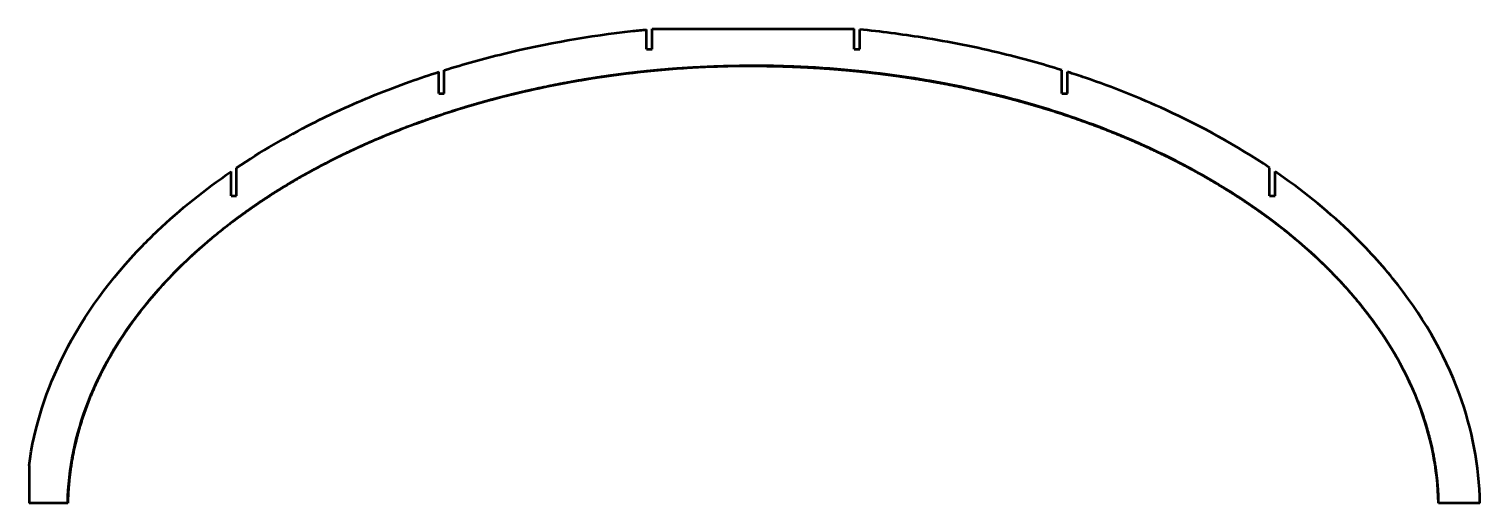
# Model space of a CAD drawing. Header units: millimetres. Extents: x 50 to 574, y 169 to 341.
import ezdxf

# ---------------------------------------------------------------- set-up
doc = ezdxf.new("R2010")
doc.units = ezdxf.units.MM
doc.header["$LTSCALE"] = 0.75
doc.layers.add('Visible', color=7, linetype='Continuous', lineweight=50)

msp = doc.modelspace()

# ---------------------------------------------------------------- linework, layer by layer
at = {"layer": 'Visible'}
for p, q in [((273.18, 333.53, 1.92), (273.18, 340.6, 1.92)), ((275.18, 340.79, 1.92), (348.18, 340.79, 1.92)), ((275.18, 333.53, 1.92), (275.18, 340.79, 1.92)), ((348.18, 333.53, 1.92), (348.18, 340.79, 1.92)), ((350.18, 333.53, 1.92), (350.18, 340.6, 1.92)), ((273.18, 333.53, 1.92), (275.18, 333.53, 1.92)), ((348.18, 333.53, 1.92), (350.18, 333.53, 1.92)), ((198.18, 317.53, 1.92), (198.18, 325.29, 1.92)), ((200.18, 317.53, 1.92), (200.18, 325.92, 1.92)), ((423.18, 317.53, 1.92), (423.18, 325.92, 1.92)), ((425.18, 317.53, 1.92), (425.18, 325.29, 1.92)), ((198.18, 317.53, 1.92), (200.18, 317.53, 1.92)), ((423.18, 317.53, 1.92), (425.18, 317.53, 1.92)), ((123.18, 280.53, 1.92), (123.18, 289.28, 1.92)), ((125.18, 280.53, 1.92), (125.18, 290.64, 1.92)), ((498.18, 280.53, 1.92), (498.18, 290.64, 1.92)), ((500.18, 280.53, 1.92), (500.18, 289.28, 1.92)), ((123.18, 280.53, 1.92), (125.18, 280.53, 1.92)), ((498.18, 280.53, 1.92), (500.18, 280.53, 1.92)), ((50.21, 182.99, 1.92), (50.21, 169.49, 1.92)), ((64.2, 169.49, 1.92), (50.21, 169.49, 1.92)), ((574.16, 169.49, 1.92), (559.16, 169.49, 1.92))]:
    msp.add_line(p, q, dxfattribs=at)
at = {"layer": 'Visible', "extrusion": (2e-16, 1, 0)}
msp.add_arc((-153.61, 1.92, 169.49), 89.42, 358.7184, 0, dxfattribs=at)
at = {"layer": 'Visible', "extrusion": (-2e-16, -1, 0)}
msp.add_arc((469.74, 1.92, -169.49), 89.42, 358.7184, 0, dxfattribs=at)
at = {"layer": 'Visible'}
for points, degree, knots in [([(200.18, 325.92, 1.92), (207.22, 328.12, 1.92), (214.36, 330.1, 1.92), (221.51, 331.84, 1.92), (237.03, 335.63, 1.92), (252.58, 338.33, 1.92), (268.33, 340.09, 1.92), (269.94, 340.27, 1.92), (271.56, 340.44, 1.92), (273.18, 340.6, 1.92)], 3, [266.868129, 266.868129, 266.868129, 266.868129, 293.950959, 293.950959, 293.950959, 352.75441, 352.75441, 352.75441, 358.786538, 358.786538, 358.786538, 358.786538]), ([(423.18, 325.92, 1.92), (416.13, 328.12, 1.92), (408.98, 330.1, 1.92), (401.84, 331.84, 1.92), (392.19, 334.19, 1.92), (382.52, 336.13, 1.92), (372.79, 337.68, 1.92), (365.29, 338.88, 1.92), (357.75, 339.85, 1.92), (350.18, 340.6, 1.92)], 3, [285.865454, 285.865454, 285.865454, 285.865454, 312.951534, 312.951534, 312.951534, 349.567438, 349.567438, 349.567438, 377.801313, 377.801313, 377.801313, 377.801313]), ([(64.2, 169.49, 1.92), (64.44, 181.89, 1.92), (67, 194.23, 1.92), (71.53, 205.9, 1.92), (76.73, 219.3, 1.92), (84.49, 231.81, 1.92), (93.83, 242.99, 1.92), (97.92, 247.89, 1.92), (102.31, 252.54, 1.92), (106.92, 256.94, 1.92), (115.86, 265.46, 1.92), (125.62, 273.03, 1.92), (136.05, 279.85, 1.92), (143.48, 284.71, 1.92), (151.23, 289.17, 1.92), (159.18, 293.21, 1.92), (162.39, 294.85, 1.92), (165.64, 296.42, 1.92), (168.91, 297.92, 1.92), (175.51, 300.96, 1.92), (182.14, 303.7, 1.92), (188.92, 306.22, 1.92), (197.48, 309.41, 1.92), (206.23, 312.22, 1.92), (215.1, 314.68, 1.92), (218.41, 315.59, 1.92), (221.73, 316.46, 1.92), (225.06, 317.27, 1.92), (235.17, 319.73, 1.92), (245.24, 321.7, 1.92), (255.41, 323.26, 1.92), (269.15, 325.35, 1.92), (283, 326.66, 1.92), (297.01, 327.21, 1.92), (301.89, 327.39, 1.92), (306.79, 327.49, 1.92), (311.68, 327.49, 1.92)], 3, [2.572818, 2.572818, 2.572818, 2.572818, 50.42907, 50.42907, 50.42907, 105.379269, 105.379269, 105.379269, 129.431229, 129.431229, 129.431229, 176.061673, 176.061673, 176.061673, 209.272338, 209.272338, 209.272338, 222.692117, 222.692117, 222.692117, 249.81014, 249.81014, 249.81014, 284.058291, 284.058291, 284.058291, 296.835486, 296.835486, 296.835486, 335.621552, 335.621552, 335.621552, 388.013286, 388.013286, 388.013286, 406.267566, 406.267566, 406.267566, 406.267566]), ([(311.68, 327.45, -0.08), (306.6, 327.45, -0.08), (301.52, 327.36, -0.08), (296.46, 327.19, -0.08), (286.37, 326.69, -0.08), (276.34, 325.84, -0.08), (271.35, 325.34, -0.08), (261.45, 324.17, -0.08), (251.6, 322.67, -0.08), (246.71, 321.83, -0.08), (239.46, 320.47, -0.08), (232.22, 318.91, -0.08), (229.86, 318.38, -0.08), (226.65, 317.62, -0.08), (223.43, 316.83, -0.08), (222.57, 316.61, -0.08), (220.86, 316.18, -0.08), (219.15, 315.73, -0.08), (218.29, 315.51, -0.08), (214.02, 314.36, -0.08), (209.75, 313.14, -0.08), (206.36, 312.12, -0.08), (199.7, 310.02, -0.08), (193.13, 307.74, -0.08), (189.91, 306.58, -0.08), (184.09, 304.38, -0.08), (178.34, 302.04, -0.08), (175.77, 300.95, -0.08), (172.69, 299.61, -0.08), (169.64, 298.22, -0.08), (169.13, 297.99, -0.08), (165.73, 296.42, -0.08), (162.34, 294.79, -0.08), (159.47, 293.36, -0.08), (152.95, 289.98, -0.08), (146.57, 286.37, -0.08), (143.02, 284.27, -0.08), (135.42, 279.54, -0.08), (128.1, 274.47, -0.08), (124.22, 271.62, -0.08), (118.99, 267.55, -0.08), (113.94, 263.27, -0.08), (112.55, 262.06, -0.08), (110.85, 260.55, -0.08), (109.17, 259, -0.08), (108.84, 258.7, -0.08), (108.18, 258.09, -0.08), (107.53, 257.47, -0.08), (107.2, 257.17, -0.08), (102.61, 252.79, -0.08), (98.21, 248.21, -0.08), (94.3, 243.77, -0.08), (86.83, 234.41, -0.08), (80.37, 224.37, -0.08), (77.4, 219.12, -0.08), (72.31, 208.73, -0.08), (68.56, 197.86, -0.08), (67.09, 192.55, -0.08), (65.46, 184.75, -0.08), (64.59, 176.86, -0.08), (64.39, 174.41, -0.08), (64.27, 171.95, -0.08), (64.22, 169.49, -0.08)], 5, [0, 0, 0, 0, 0, 0, 31.595368, 31.595368, 31.595368, 63.011123, 63.011123, 63.011123, 94.223626, 94.223626, 94.223626, 109.343461, 109.343461, 109.343461, 114.830885, 114.830885, 114.830885, 120.320182, 120.320182, 120.320182, 142.322248, 142.322248, 142.322248, 163.713165, 163.713165, 163.713165, 181.231917, 181.231917, 181.231917, 184.679993, 184.679993, 184.679993, 204.613747, 204.613747, 204.613747, 230.208824, 230.208824, 230.208824, 260.352591, 260.352591, 260.352591, 271.895626, 271.895626, 271.895626, 274.719057, 274.719057, 274.719057, 277.542488, 277.542488, 277.542488, 314.62806, 314.62806, 314.62806, 352.728651, 352.728651, 352.728651, 387.892176, 387.892176, 387.892176, 403.71173, 403.71173, 403.71173, 403.71173, 403.71173, 403.71173]), ([(125.18, 290.64, 1.92), (133.89, 296.5, 1.92), (143.08, 301.85, 1.92), (152.5, 306.64, 1.92), (155.85, 308.35, 1.92), (159.24, 309.98, 1.92), (162.64, 311.55, 1.92), (170.91, 315.35, 1.92), (179.26, 318.73, 1.92), (187.82, 321.79, 1.92), (191.25, 323.01, 1.92), (194.71, 324.18, 1.92), (198.18, 325.29, 1.92)], 3, [165.082981, 165.082981, 165.082981, 165.082981, 203.694585, 203.694585, 203.694585, 217.45765, 217.45765, 217.45765, 250.913203, 250.913203, 250.913203, 264.301017, 264.301017, 264.301017, 264.301017]), ([(559.16, 169.49, 1.92), (558.91, 181.89, 1.92), (556.35, 194.23, 1.92), (551.82, 205.9, 1.92), (546.62, 219.3, 1.92), (538.86, 231.81, 1.92), (529.52, 242.99, 1.92), (525.43, 247.89, 1.92), (521.04, 252.54, 1.92), (516.43, 256.94, 1.92), (507.49, 265.46, 1.92), (497.73, 273.03, 1.92), (487.3, 279.85, 1.92), (479.88, 284.71, 1.92), (472.12, 289.17, 1.92), (464.17, 293.21, 1.92), (460.96, 294.85, 1.92), (457.71, 296.42, 1.92), (454.44, 297.92, 1.92), (447.85, 300.96, 1.92), (441.21, 303.7, 1.92), (434.43, 306.22, 1.92), (425.88, 309.41, 1.92), (417.13, 312.22, 1.92), (408.26, 314.68, 1.92), (404.95, 315.59, 1.92), (401.62, 316.46, 1.92), (398.29, 317.27, 1.92), (388.18, 319.73, 1.92), (378.11, 321.7, 1.92), (367.94, 323.26, 1.92), (354.2, 325.35, 1.92), (340.35, 326.66, 1.92), (326.34, 327.21, 1.92), (321.46, 327.39, 1.92), (316.56, 327.49, 1.92), (311.68, 327.49, 1.92)], 3, [2.572818, 2.572818, 2.572818, 2.572818, 50.42907, 50.42907, 50.42907, 105.37927, 105.37927, 105.37927, 129.431229, 129.431229, 129.431229, 176.061673, 176.061673, 176.061673, 209.272339, 209.272339, 209.272339, 222.692117, 222.692117, 222.692117, 249.810141, 249.810141, 249.810141, 284.058292, 284.058292, 284.058292, 296.835486, 296.835486, 296.835486, 335.621552, 335.621552, 335.621552, 388.013287, 388.013287, 388.013287, 406.267566, 406.267566, 406.267566, 406.267566]), ([(311.68, 327.45, -0.08), (316.75, 327.45, -0.08), (321.83, 327.36, -0.08), (326.9, 327.19, -0.08), (336.98, 326.69, -0.08), (347.02, 325.84, -0.08), (352, 325.34, -0.08), (361.91, 324.17, -0.08), (371.75, 322.67, -0.08), (376.64, 321.83, -0.08), (383.89, 320.47, -0.08), (391.13, 318.91, -0.08), (393.49, 318.38, -0.08), (396.71, 317.62, -0.08), (399.92, 316.83, -0.08), (400.78, 316.61, -0.08), (402.49, 316.18, -0.08), (404.2, 315.73, -0.08), (405.06, 315.51, -0.08), (409.34, 314.36, -0.08), (413.6, 313.14, -0.08), (417, 312.12, -0.08), (423.65, 310.02, -0.08), (430.23, 307.74, -0.08), (433.45, 306.58, -0.08), (439.26, 304.38, -0.08), (445.01, 302.04, -0.08), (447.59, 300.95, -0.08), (450.66, 299.61, -0.08), (453.72, 298.22, -0.08), (454.22, 297.99, -0.08), (457.62, 296.42, -0.08), (461.01, 294.79, -0.08), (463.89, 293.36, -0.08), (470.4, 289.98, -0.08), (476.79, 286.37, -0.08), (480.33, 284.27, -0.08), (487.93, 279.54, -0.08), (495.26, 274.47, -0.08), (499.13, 271.62, -0.08), (504.37, 267.55, -0.08), (509.42, 263.27, -0.08), (510.8, 262.06, -0.08), (512.5, 260.55, -0.08), (514.18, 259, -0.08), (514.51, 258.7, -0.08), (515.17, 258.09, -0.08), (515.82, 257.47, -0.08), (516.15, 257.17, -0.08), (520.74, 252.79, -0.08), (525.15, 248.21, -0.08), (529.05, 243.77, -0.08), (536.53, 234.41, -0.08), (542.98, 224.37, -0.08), (545.96, 219.12, -0.08), (551.04, 208.73, -0.08), (554.79, 197.86, -0.08), (556.27, 192.55, -0.08), (557.89, 184.75, -0.08), (558.77, 176.86, -0.08), (558.96, 174.41, -0.08), (559.09, 171.95, -0.08), (559.13, 169.49, -0.08)], 5, [0, 0, 0, 0, 0, 0, 31.595368, 31.595368, 31.595368, 63.011123, 63.011123, 63.011123, 94.223626, 94.223626, 94.223626, 109.343461, 109.343461, 109.343461, 114.830885, 114.830885, 114.830885, 120.320182, 120.320182, 120.320182, 142.322248, 142.322248, 142.322248, 163.713165, 163.713165, 163.713165, 181.231917, 181.231917, 181.231917, 184.679993, 184.679993, 184.679993, 204.613747, 204.613747, 204.613747, 230.208824, 230.208824, 230.208824, 260.352591, 260.352591, 260.352591, 271.895626, 271.895626, 271.895626, 274.719057, 274.719057, 274.719057, 277.542488, 277.542488, 277.542488, 314.62806, 314.62806, 314.62806, 352.728651, 352.728651, 352.728651, 387.892176, 387.892176, 387.892176, 403.71173, 403.71173, 403.71173, 403.71173, 403.71173, 403.71173]), ([(498.18, 290.64, 1.92), (486.33, 298.62, 1.92), (473.69, 305.58, 1.92), (460.71, 311.55, 1.92), (451.18, 315.93, 1.92), (441.54, 319.75, 1.92), (431.66, 323.14, 1.92), (429.51, 323.88, 1.92), (427.35, 324.59, 1.92), (425.18, 325.29, 1.92)], 3, [184.101535, 184.101535, 184.101535, 184.101535, 236.479301, 236.479301, 236.479301, 274.930137, 274.930137, 274.930137, 283.298289, 283.298289, 283.298289, 283.298289]), ([(50.21, 182.99, 1.92), (52.07, 196.99, 1.92), (56.49, 210.62, 1.92), (62.87, 223.28, 1.92), (70.15, 237.71, 1.92), (79.94, 250.84, 1.92), (91.15, 262.42, 1.92), (92.93, 264.25, 1.92), (94.73, 266.04, 1.92), (96.57, 267.79, 1.92), (104.84, 275.68, 1.92), (113.76, 282.8, 1.92), (123.18, 289.28, 1.92)], 3, [0, 0, 0, 0, 51.813826, 51.813826, 51.813826, 110.84235, 110.84235, 110.84235, 120.171603, 120.171603, 120.171603, 162.125267, 162.125267, 162.125267, 162.125267]), ([(574.16, 169.49, 1.92), (573.93, 182.87, 1.92), (571.36, 196.18, 1.92), (566.76, 208.79, 1.92), (561.25, 223.92, 1.92), (552.88, 238, 1.92), (542.72, 250.55, 1.92), (537.79, 256.66, 1.92), (532.43, 262.41, 1.92), (526.78, 267.79, 1.92), (518.51, 275.68, 1.92), (509.6, 282.8, 1.92), (500.18, 289.28, 1.92)], 3, [2.44728, 2.44728, 2.44728, 2.44728, 51.558155, 51.558155, 51.558155, 110.520665, 110.520665, 110.520665, 139.190996, 139.190996, 139.190996, 181.143842, 181.143842, 181.143842, 181.143842])]:
    msp.add_open_spline(points, degree=degree, knots=knots, dxfattribs=at)

doc.saveas('drawing.dxf')
